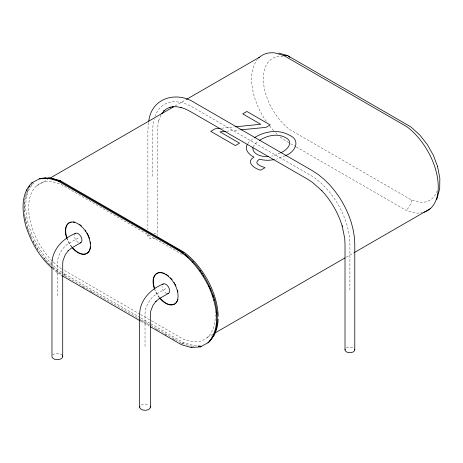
<?xml version="1.0" encoding="UTF-8"?>
<svg xmlns="http://www.w3.org/2000/svg" width="463" height="463" viewBox="0 0 463 463"><rect width="100%" height="100%" fill="white"/><g stroke="black" fill="none" stroke-linecap="round" stroke-linejoin="round"><path stroke-width="0.35" stroke-dasharray="2.31 1.74" d="M148.513 122.631L147.882 130.12L147.882 229.561M27.473 190.675L24.747 200.057L24.562 212.071M253.053 146.916L255.113 143.692L258.458 141.059M161.008 115.021L158.745 120.652L158.931 119.767L157.976 124.761L157.651 130.306L157.651 235.331M247.85 143.588L248.955 142.031L253.99 137.997M31.05 185.431L32.711 183.203M36.641 185.883L47.915 179.372M175.06 105.969L185.704 99.823M78.172 238.017L68.813 243.422A16.228 9.37 -60 0 0 57.337 263.297L57.337 296.76M52.458 268.482L57.256 272.846L58.014 272.406L62.129 274.866M63.784 274.513L64.716 273.974A1.123 0.637 -59.1 0 1 63.605 274.958M165.864 288.646L156.5 294.051A16.228 9.37 -60 0 0 145.029 313.92L145.029 347.383M207.268 337.429L212.905 334.176M346.312 257.156L353.825 252.815M285.127 155.828L276.417 159.214M280.242 153.004L275.109 155.232L271.746 156.129M221.505 128.187L234.342 126.908M226.436 131.232L239.365 129.97M283.142 56.515A44.17 25.5 60 0 0 263.528 82.808A44.17 25.5 60 0 0 289.919 129.657L411.624 200.045L419.067 202.204A44.17 25.5 60 0 0 437.026 191.236M296.279 146.95L406.12 210.364L414.917 212.922A52.035 30.043 60 0 0 422.678 212.569M150.944 323.793L183.498 342.585L193.002 345.346A56.098 32.387 60 0 0 202.059 344.79M182.098 343.396L191.723 346.266M290.666 143.709L295.654 146.592M140.086 314.232L62.308 269.24M140.711 314.597L150.695 320.361M151.32 320.72L183.151 339.095L191.948 341.653A52.035 30.043 60 0 0 215.116 311.396M140.301 317.647L62.407 272.591M140.926 318.006L150.319 323.429M65.098 275.89L150.365 325.124M150.886 325.42L182.3 343.563M82.489 286.684L84.364 287.766M90.603 291.366L92.473 292.448M140.451 320.147L149.155 325.171M155.99 329.118L158.479 330.553M164.695 334.141L166.558 335.218M172.774 338.806L174.644 339.883M180.859 343.477L182.098 344.194M140.931 321.299L149.017 325.969M288.825 142.633L282.916 139.097A52.035 30.043 60 0 1 279.774 136.573M182.191 254.424L60.763 184.216L51.96 181.664A52.035 30.043 60 0 0 28.856 212.639A52.035 30.043 60 0 0 59.947 267.828L61.718 268.887M61.828 272.244L59.519 270.861A56.098 32.387 60 0 1 52.614 264.934M52.828 267.29A56.266 32.485 60 0 0 58.182 271.752L61.747 273.888M63.39 274.872L65.196 275.954M57.256 272.846L61.955 275.659M47.892 263.192L49.489 264.651M52.689 267.556L58.014 272.406M43.591 257.723L44.882 259.367M45.31 259.911L46.601 261.554M32.942 241.2L38.516 251.091M27.178 227.073L29.123 232.252M30.095 234.839L31.548 238.723M24.58 215.353L25.112 218.148M25.245 218.843L25.65 220.944M25.783 221.638L26.183 223.733M349.895 290.064L349.895 244.024A56.388 32.555 60 0 0 310.025 174.968L192.637 107.196A56.388 32.555 60 0 0 155.007 116.3M152.767 176.253L152.767 130.213A56.388 32.555 60 0 1 154.127 119.084M147.882 234.608L147.882 236.049M411.613 200.045A12.322 7.923 -66.4 0 1 406.126 210.376M277.181 134.241A52.035 30.043 60 0 1 275.659 132.759M273.685 130.699A52.035 30.043 60 0 1 269.628 125.959M266.254 121.399A52.035 30.043 60 0 1 257.289 59.582M52.099 264.425A56.098 32.387 60 0 1 33.909 182.954M50.739 265.299A56.266 32.485 60 0 1 27.352 190.895M27.624 190.322A56.266 32.485 60 0 1 28.642 188.412M183.498 342.585A1.117 0.718 -66.4 0 1 182.196 343.494M159.318 297.709A17.681 10.209 60 0 1 154.74 289.78M71.632 247.08A17.681 10.209 60 0 1 67.054 239.151M193.922 346.446A56.266 32.485 60 0 1 192.458 346.347M159.613 297.535A17.681 10.209 60 0 1 155.279 290.208M166.848 293.449A5.371 3.102 60 0 1 162.067 286.452M71.921 246.912A17.681 10.209 60 0 1 67.349 238.983M78.172 242.404A5.371 3.102 60 0 1 74.508 234.764M52.689 355.005A5.371 3.102 0 0 1 61.99 355.005M141.232 404.992A5.371 3.102 0 0 1 148.826 404.992M155.209 238.491A4.885 2.819 0 0 1 149.317 238.04A4.885 2.819 0 0 1 148.542 234.643M154.029 233.329A4.885 2.819 0 0 1 157.484 235.32M346.446 347.869A4.885 2.819 0 0 1 354.126 348.454"/><path stroke-width="0.69" d="M175.338 248.77L176.096 248.336C195.438 259.095 208.02 279.143 214.664 299.793C218.241 313.885 219.688 331.155 208.663 342.423L207.904 342.857C222.136 327.399 216.244 303.925 208.807 286.643C201.11 271.544 190.559 256.936 175.338 248.77L58.17 181.126L48.499 178.313L39.28 178.88L40.038 178.446L49.257 177.879L58.928 180.686L182.995 252.318M252.792 147.558C252.653 154.978 262.538 156.969 268.424 156.581M148.779 121.219C151.436 97.681 176.825 90.673 194.998 102.919L312.548 170.789L317.988 174.343L323.417 178.724L328.938 184.095C339.257 195.178 347.013 208.605 351.452 223.085L353.344 230.551L354.421 237.444L354.78 243.932L354.78 349.86M32.451 182.509L31.692 182.949C20.667 194.211 22.114 211.481 25.691 225.574C30.847 241.501 39.228 256.855 51.925 267.996M436.806 199.431L439.688 188.603L439.85 178.359L437.541 166.425M247.115 144.624C244.279 150.012 249.459 154.96 253.979 157.136C245.077 162.102 254.939 168.978 260.71 170.158L264.975 167.699L259.43 165.453L257.272 163.809L256.797 162.293L257.578 160.817L259.5 159.174A18.572 10.724 0 0 0 269.356 160.25L274.287 159.637M161.72 113.765L164.55 110.31L163.752 110.964L166.894 108.637L170.471 107.08M28.689 187.55L29.945 185.871M254.54 137.633C264.784 131.052 278.732 129.084 289.618 135.3C301.239 140.387 294.89 152.258 285.7 155.527M259.488 140.393C267.053 135.584 277.349 132.968 285.59 137.65C294.636 141.944 286.875 150.417 280.815 152.709M26.258 190.229L27.016 189.795M48.499 178.313L49.257 177.879M50.421 177.925L173.804 106.693M186.334 99.458L259.61 57.152M58.17 181.126L58.928 180.686M58.251 181.172L59.015 180.738M75.486 233.364C63.159 238.335 52.284 249.291 51.972 263.192L51.972 356.556A5.371 3.102 0 0 0 58.043 359.629A5.371 3.102 0 0 0 62.528 355.752M80.857 242.67L71.586 248.023L68.136 250.79L68.437 250.471L65.335 254.662L63.014 260.495L62.708 263.395L62.708 356.556M182.341 252.96L183.099 252.526M192.463 262.174L193.221 261.734M163.179 283.993C150.851 288.964 139.976 299.92 139.658 313.821L139.658 407.18M201.492 273.662L202.25 273.222M168.549 293.293L159.278 298.647L155.828 301.419L156.129 301.1L153.021 305.291L150.706 311.119L150.4 314.024L150.4 407.18M208.807 286.643L209.565 286.203M213.906 300.232L214.664 299.793M216.447 313.509L217.205 313.069M216.25 325.564L217.014 325.124M214.786 333.094L345.057 257.879M354.455 252.457L430.237 208.703M150.261 326.687L181.427 344.68L191.097 347.487L191.856 347.053M213.339 335.571L214.097 335.137M191.097 347.487L200.317 346.926L201.075 346.486L198.239 346.66M31.692 182.949L40.038 178.446M200.317 346.926L208.663 342.423M169.504 107.445L173.48 106.675L172.473 106.71L176.802 106.745L181.369 107.59L180.512 107.312L185.31 108.979L190.276 111.467L307.507 179.152L312.467 182.393L321.907 190.762L321.635 190.472C331.097 200.635 338.204 212.945 342.273 226.222L342.163 225.84L344.686 238.196L345.016 244.117L345.016 349.86M220.081 128.326L215.087 128.824L210.729 131.342L235.372 145.573L239.545 143.165L219.971 131.862L225.718 131.301M235.771 126.769L260.733 124.281L242.699 113.869L246.866 111.461L270.189 124.929L265.947 127.377L240.801 129.831M278.72 53.031L287.141 55.479M289.821 57.424A12.322 7.923 -66.4 0 0 283.732 55.473L274.929 52.932A52.035 30.043 60 0 0 258.643 58.06M50.913 177.966L60.41 180.726L184.39 252.451A56.098 32.387 60 0 1 218.154 316.304M288.333 56.029L410.866 126.903L419.727 134.912L427.337 144.589L433.351 155.255L437.657 166.738M283.732 55.485L406.936 126.758A52.035 30.043 60 0 1 437.066 175.436A52.035 30.043 60 0 1 424.015 212.199M140.312 320.94L62.546 276.006M42.492 178.353A56.098 32.387 60 0 1 45.866 177.833M59.079 181.346A1.117 0.718 -66.4 0 1 60.41 180.726M218.125 319.129A56.098 32.387 60 0 1 213.084 336.734M212.268 337.863A56.098 32.387 60 0 1 210.005 340.357M154.52 289.184A17.681 10.209 60 0 1 163.555 273.401A17.681 10.209 60 0 1 177.908 298.27A17.681 10.209 60 0 1 159.723 298.201M66.828 238.555A17.681 10.209 60 0 1 75.863 222.772A17.681 10.209 60 0 1 90.221 247.641A17.681 10.209 60 0 1 72.037 247.572M185.235 254.772A56.266 32.485 60 0 1 187.909 257.063M199.889 270.502A56.266 32.485 60 0 1 200.739 271.688M203.107 275.236A56.266 32.485 60 0 1 203.853 276.423M210.075 288.264A56.266 32.485 60 0 1 210.925 290.272M212.482 294.318A56.266 32.485 60 0 1 213.611 297.686M177.942 299.353A17.681 10.209 60 0 1 160.019 298.033M154.81 289.01A17.681 10.209 60 0 1 162.004 272.684M162.629 272.829A17.681 10.209 60 0 1 164.562 273.535M165.864 274.206A17.681 10.209 60 0 1 168.573 276.116M170.43 277.841A17.681 10.209 60 0 1 172.114 279.75M174.024 282.413A17.681 10.209 60 0 1 174.707 283.541M175.026 284.114A17.681 10.209 60 0 1 175.923 285.879M177.503 290.093A17.681 10.209 60 0 1 177.942 291.881M162.577 284.554A5.371 3.102 60 0 1 168.549 287.095A5.371 3.102 60 0 1 167.762 293.536M90.065 249.343A17.681 10.209 60 0 1 72.332 247.404M67.123 238.387A17.681 10.209 60 0 1 71.233 222.003M73.085 221.893A17.681 10.209 60 0 1 74.937 222.205M79.804 224.648A17.681 10.209 60 0 1 81.413 225.938M85.215 230.152A17.681 10.209 60 0 1 85.973 231.234M87.015 232.912A17.681 10.209 60 0 1 88.763 236.454M89 237.05A17.681 10.209 60 0 1 89.631 238.856M90.378 241.935A17.681 10.209 60 0 1 90.632 243.955M90.609 246.704A17.681 10.209 60 0 1 90.25 248.724M74.884 233.925A5.371 3.102 60 0 1 80.857 236.466A5.371 3.102 60 0 1 80.076 242.913M150.215 406.381A5.371 3.102 0 0 1 145.029 410.282A5.371 3.102 0 0 1 139.843 406.381M354.612 349.131A4.885 2.819 0 0 1 349.895 352.679A4.885 2.819 0 0 1 345.178 349.131"/></g></svg>
